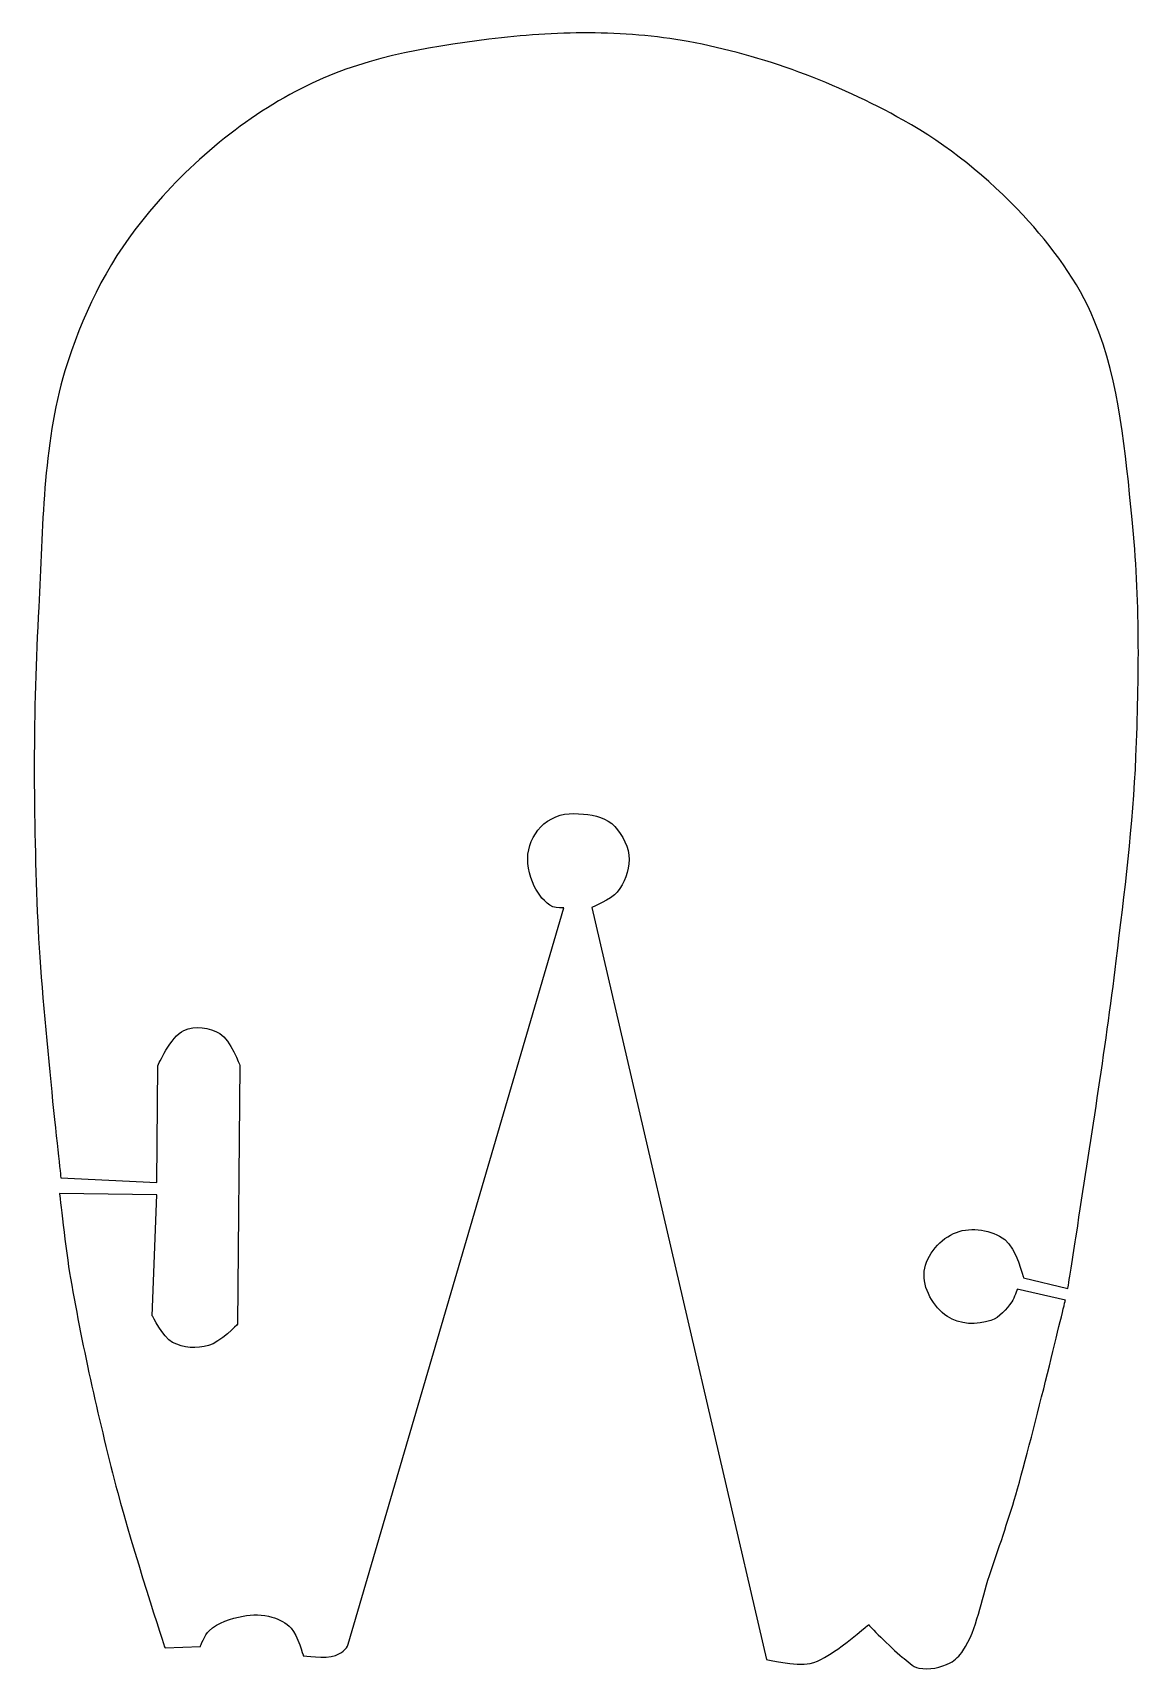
# Model space of a CAD drawing. Extents: x -285.2 to -236.8, y 50.6 to 122.1.
import ezdxf

# ---------------------------------------------------------------- set-up
doc = ezdxf.new("R2010")
doc.units = 0
doc.layers.add('Layer_1', color=7, linetype='CONTINUOUS')

msp = doc.modelspace()

# ---------------------------------------------------------------- linework, layer by layer
at = {"layer": 'Layer_1', "color": 7}
for points in [[(-260.89019, 122.0801), (-260.89019, 122.0801)], [(-271.387536, 51.729596), (-261.979943, 83.879779)], [(-260.761757, 83.898521), (-253.136245, 51.056564)], [(-283.937061, 72.084324), (-279.745612, 71.890846), (-279.696553, 77.000612)], [(-276.121371, 76.997855), (-276.226654, 65.693534)], [(-279.94901, 66.071116), (-279.74892, 71.348452), (-283.997146, 71.411289)], [(-240.085674, 66.754622), (-242.186906, 67.230322)], [(-241.919565, 67.718699), (-239.976533, 67.25678)], [(-279.390077, 51.562027), (-277.845574, 51.627621)]]:
    msp.add_lwpolyline(points, dxfattribs=at)
for points in [[(-265.246996, 121.804493), (-268.048971, 121.460425), (-270.928815, 120.947771), (-273.439159, 119.656407)], [(-260.89019, 122.0801), (-262.34791, 122.085197), (-263.808557, 121.981125), (-265.246996, 121.804493)], [(-256.552127, 121.69921), (-257.977643, 121.960382), (-259.432473, 122.075003), (-260.89019, 122.0801)], [(-247.162726, 118.268447), (-250.070284, 119.89642), (-253.27439, 121.098684), (-256.552127, 121.69921)], [(-273.439159, 119.656407), (-276.131452, 118.271441), (-278.530713, 116.212077), (-280.422505, 113.848251)], [(-241.932796, 114.121103), (-243.445157, 115.752859), (-245.221475, 117.181521), (-247.162726, 118.268447)], [(-280.422505, 113.848251), (-281.947456, 111.942802), (-283.054891, 109.667549), (-283.756806, 107.330131)], [(-238.82394, 109.522865), (-239.52973, 111.233126), (-240.675112, 112.764131), (-241.932796, 114.121103)], [(-237.168642, 100.830751), (-237.468884, 103.764877), (-237.698808, 106.796455), (-238.82394, 109.522865)], [(-283.756806, 107.330131), (-284.753191, 104.012093), (-284.707104, 100.459172), (-284.903898, 97.000355)], [(-237.005481, 90.480031), (-236.866659, 93.927937), (-236.817374, 97.397978), (-237.168642, 100.830751)], [(-284.903898, 97.000355), (-285.163796, 92.43287), (-285.144859, 87.846206), (-284.946316, 83.275645)], [(-237.865928, 81.564673), (-237.507247, 84.528633), (-237.125592, 87.496863), (-237.005481, 90.480031)], [(-262.698176, 87.655605), (-262.192587, 87.989126), (-261.721086, 88.031146), (-261.118395, 87.970898)], [(-261.118395, 87.970898), (-260.633354, 87.922412), (-260.085594, 87.793871), (-259.757994, 87.432911)], [(-263.512873, 86.416471), (-263.407271, 86.899418), (-263.11083, 87.383379), (-262.698176, 87.655605)], [(-259.757994, 87.432911), (-259.421184, 87.061803), (-259.118343, 86.494037), (-259.13457, 85.993138)], [(-263.27089, 84.826767), (-263.500235, 85.311204), (-263.62737, 85.892853), (-263.512873, 86.416471)], [(-259.13457, 85.993138), (-259.150917, 85.488316), (-259.325483, 84.957427), (-259.646098, 84.567145)], [(-262.456193, 83.922222), (-262.81936, 84.103652), (-263.097182, 84.459841), (-263.27089, 84.826767)], [(-259.646098, 84.567145), (-259.921327, 84.232252), (-260.761757, 83.898521), (-260.761757, 83.898521)], [(-261.979943, 83.879779), (-261.979943, 83.879779), (-262.313623, 83.850998), (-262.456193, 83.922222)], [(-284.946316, 83.275645), (-284.783728, 79.533667), (-283.937061, 72.084324), (-283.937061, 72.084324)], [(-239.605013, 69.623699), (-239.003315, 73.600723), (-238.349155, 77.571519), (-237.865928, 81.564673)], [(-278.564357, 78.52858), (-278.084602, 78.743978), (-277.441172, 78.662907), (-276.992842, 78.388019)], [(-279.696553, 77.000612), (-279.696553, 77.000612), (-279.142664, 78.268933), (-278.564357, 78.52858)], [(-276.992842, 78.388019), (-276.526574, 78.10214), (-276.121371, 76.997855), (-276.121371, 76.997855)], [(-283.997146, 71.411289), (-283.997146, 71.411289), (-283.728781, 68.930315), (-283.514264, 67.70216)], [(-246.245504, 68.009187), (-246.165616, 68.738616), (-245.530486, 69.445117), (-244.845417, 69.708035)], [(-244.845417, 69.708035), (-244.179646, 69.963539), (-243.304334, 69.813589), (-242.729853, 69.391085)], [(-242.729853, 69.391085), (-242.230777, 69.024041), (-241.919565, 67.718699), (-241.919565, 67.718699)], [(-239.976533, 67.25678), (-239.976533, 67.25678), (-239.724478, 68.834069), (-239.605013, 69.623699)], [(-245.238434, 66.031427), (-245.851418, 66.445826), (-246.326056, 67.273668), (-246.245504, 68.009187)], [(-283.514264, 67.70216), (-282.963987, 64.551697), (-282.265346, 61.425279), (-281.454931, 58.331502)], [(-242.186906, 67.230322), (-242.186906, 67.230322), (-242.310522, 66.839924), (-242.428339, 66.67635)], [(-242.428339, 66.67635), (-242.6656, 66.346935), (-242.948344, 65.989608), (-243.333434, 65.861103)], [(-242.254154, 58.244408), (-241.43843, 61.055917), (-240.085674, 66.754622), (-240.085674, 66.754622)], [(-279.057695, 64.905296), (-279.486174, 65.141347), (-279.94901, 66.071116), (-279.94901, 66.071116)], [(-243.333434, 65.861103), (-243.938126, 65.659312), (-244.710317, 65.674402), (-245.238434, 66.031427)], [(-276.226654, 65.693534), (-276.226654, 65.693534), (-276.983918, 64.905366), (-277.486181, 64.764735)], [(-277.486181, 64.764735), (-277.992594, 64.622941), (-278.597089, 64.651533), (-279.057695, 64.905296)], [(-281.454931, 58.331502), (-280.857122, 56.049402), (-279.390077, 51.562027), (-279.390077, 51.562027)], [(-243.400131, 54.730411), (-243.004538, 55.897115), (-242.597435, 57.061254), (-242.254154, 58.244408)], [(-244.557683, 51.441862), (-243.923563, 52.415783), (-243.773319, 53.62979), (-243.400131, 54.730411)], [(-277.466888, 52.317742), (-277.068825, 52.679404), (-276.512762, 52.855973), (-275.984118, 52.954949)], [(-275.984118, 52.954949), (-275.57001, 53.032478), (-275.126346, 53.0256), (-274.721286, 52.909748)], [(-274.721286, 52.909748), (-274.411031, 52.821012), (-274.097239, 52.667666), (-273.881785, 52.427436)], [(-277.845574, 51.627621), (-277.845574, 51.627621), (-277.661108, 52.141288), (-277.466888, 52.317742)], [(-273.881785, 52.427436), (-273.589948, 52.102042), (-273.355373, 51.226338), (-273.355373, 51.226338)], [(-250.023534, 51.514622), (-249.54412, 51.825095), (-248.680221, 52.578467), (-248.680221, 52.578467)], [(-248.680221, 52.578467), (-248.680221, 52.578467), (-247.737517, 51.591767), (-247.20627, 51.166806)], [(-271.951981, 51.236811), (-271.718476, 51.325358), (-271.457674, 51.489913), (-271.387536, 51.729596)], [(-251.231798, 50.886237), (-250.78653, 50.974248), (-250.404506, 51.267906), (-250.023534, 51.514622)], [(-273.355373, 51.226338), (-273.355373, 51.226338), (-272.389532, 51.070884), (-271.951981, 51.236811)], [(-253.136245, 51.056564), (-253.136245, 51.056561), (-251.857177, 50.762627), (-251.231798, 50.886237)], [(-247.20627, 51.166806), (-246.979815, 50.985653), (-246.765095, 50.74639), (-246.481425, 50.686147)], [(-246.481425, 50.686147), (-246.030202, 50.590322), (-245.529735, 50.710791), (-245.116615, 50.916003)], [(-245.116615, 50.916003), (-244.887456, 51.029832), (-244.697298, 51.227433), (-244.557683, 51.441862)]]:
    msp.add_open_spline(points, degree=3, dxfattribs=at)

doc.saveas('drawing.dxf')
